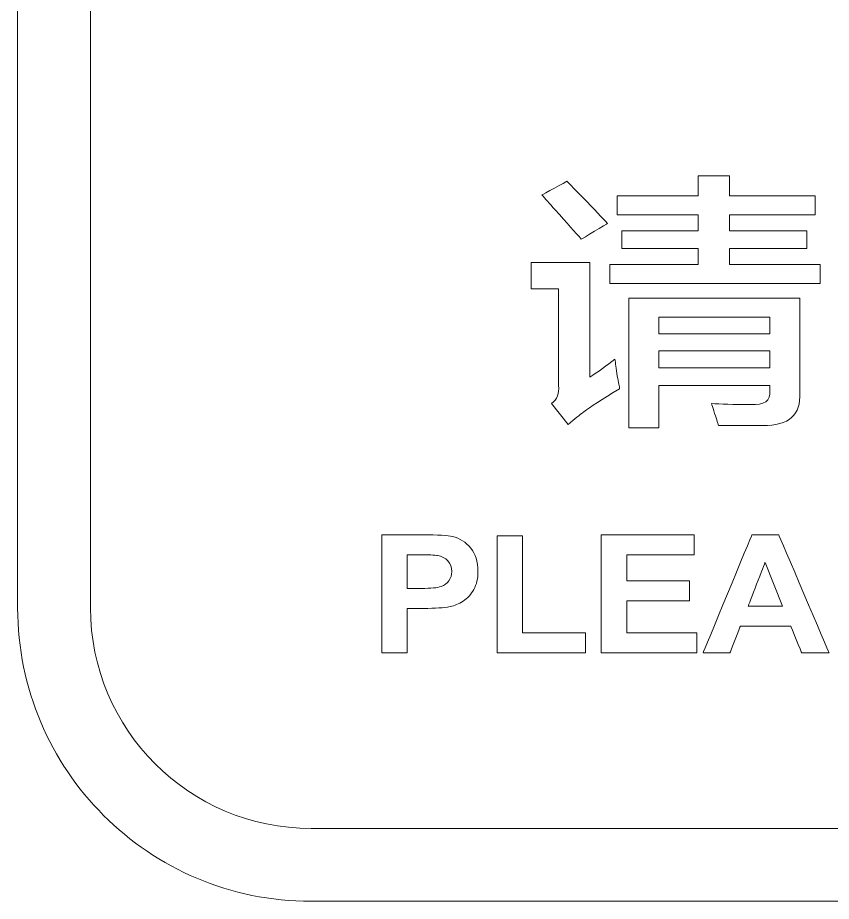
# Model space of a CAD drawing. Header units: millimetres. Extents: x 130143 to 328923, y 19139 to 134795.
# Drawn here: x 231617.2 to 231687.6, y 66463.9 to 66540.3 of the extents above; entities that cross this region are included whole.
import ezdxf

# ---------------------------------------------------------------- set-up
doc = ezdxf.new("R2010")
doc.units = ezdxf.units.MM
doc.header["$LTSCALE"] = 10
doc.layers.add('邦威智能化', color=7, linetype='Continuous', lineweight=18)

msp = doc.modelspace()

# ---------------------------------------------------------------- linework, layer by layer
at = {"layer": '邦威智能化', "color": 3}
for points, knots in [([(231642.5866, 66661.3053), (231642.5866, 66661.3053), (231789.2716, 66661.3053), (231789.2716, 66661.3053), (231789.2716, 66661.3053), (231796.279, 66661.3053), (231802.6228, 66658.4643), (231807.2146, 66653.8731), (231807.2146, 66653.8731), (231811.8058, 66649.2813), (231814.6462, 66642.9375), (231814.6462, 66635.9301), (231814.6462, 66635.9301), (231814.6462, 66635.9301), (231814.6462, 66489.2451), (231814.6462, 66489.2451), (231814.6462, 66489.2451), (231814.6462, 66482.2401), (231811.8052, 66475.8951), (231807.2134, 66471.3027), (231807.2134, 66471.3027), (231802.6222, 66466.7115), (231796.2784, 66463.8705), (231789.2716, 66463.8705), (231789.2716, 66463.8705), (231789.2716, 66463.8705), (231642.5866, 66463.8705), (231642.5866, 66463.8705), (231642.5866, 66463.8705), (231635.5798, 66463.8705), (231629.236, 66466.7115), (231624.6442, 66471.3027), (231624.6442, 66471.3027), (231620.053, 66475.8945), (231617.2114, 66482.2401), (231617.2114, 66489.2451), (231617.2114, 66489.2451), (231617.2114, 66489.2451), (231617.2114, 66635.9301), (231617.2114, 66635.9301), (231617.2114, 66635.9301), (231617.2114, 66642.9369), (231620.0524, 66649.2819), (231624.6436, 66653.8731), (231624.6436, 66653.8731), (231629.2354, 66658.4643), (231635.5792, 66661.3053), (231642.5866, 66661.3053)], [0, 0, 0, 0, 0.07692308, 0.07692308, 0.07692308, 0.07692309, 0.15384615, 0.15384615, 0.15384615, 0.15384616, 0.23076923, 0.23076923, 0.23076923, 0.23076924, 0.30769231, 0.30769231, 0.30769231, 0.30769232, 0.38461538, 0.38461538, 0.38461538, 0.38461539, 0.46153846, 0.46153846, 0.46153846, 0.46153847, 0.53846154, 0.53846154, 0.53846154, 0.53846155, 0.61538462, 0.61538462, 0.61538462, 0.61538463, 0.69230769, 0.69230769, 0.69230769, 0.6923077, 0.76923077, 0.76923077, 0.76923077, 0.76923078, 0.84615385, 0.84615385, 0.84615385, 0.84615386, 1, 1, 1, 1]), ([(231789.2716, 66655.0053), (231789.2716, 66655.0053), (231642.5866, 66655.0053), (231642.5866, 66655.0053), (231642.5866, 66655.0053), (231637.3186, 66655.0053), (231632.5492, 66652.8699), (231629.098, 66649.4187), (231629.098, 66649.4187), (231625.6468, 66645.9681), (231623.5114, 66641.1987), (231623.5114, 66635.9301), (231623.5114, 66635.9301), (231623.5114, 66635.9301), (231623.5114, 66489.2451), (231623.5114, 66489.2451), (231623.5114, 66489.2451), (231623.5114, 66483.9783), (231625.6474, 66479.2083), (231629.0986, 66475.7571), (231629.0986, 66475.7571), (231632.5498, 66472.3059), (231637.3192, 66470.1705), (231642.5866, 66470.1705), (231642.5866, 66470.1705), (231642.5866, 66470.1705), (231789.2716, 66470.1705), (231789.2716, 66470.1705), (231789.2716, 66470.1705), (231794.539, 66470.1705), (231799.3084, 66472.3059), (231802.759, 66475.7571), (231802.759, 66475.7571), (231806.2108, 66479.2089), (231808.3462, 66483.9783), (231808.3462, 66489.2451), (231808.3462, 66489.2451), (231808.3462, 66489.2451), (231808.3462, 66635.9301), (231808.3462, 66635.9301), (231808.3462, 66635.9301), (231808.3462, 66641.1981), (231806.2114, 66645.9675), (231802.7602, 66649.4187), (231802.7602, 66649.4187), (231799.309, 66652.8699), (231794.5396, 66655.0053), (231789.2716, 66655.0053)], [0, 0, 0, 0, 0.07692308, 0.07692308, 0.07692308, 0.07692309, 0.15384615, 0.15384615, 0.15384615, 0.15384616, 0.23076923, 0.23076923, 0.23076923, 0.23076924, 0.30769231, 0.30769231, 0.30769231, 0.30769232, 0.38461538, 0.38461538, 0.38461538, 0.38461539, 0.46153846, 0.46153846, 0.46153846, 0.46153847, 0.53846154, 0.53846154, 0.53846154, 0.53846155, 0.61538462, 0.61538462, 0.61538462, 0.61538463, 0.69230769, 0.69230769, 0.69230769, 0.6923077, 0.76923077, 0.76923077, 0.76923077, 0.76923078, 0.84615385, 0.84615385, 0.84615385, 0.84615386, 1, 1, 1, 1]), ([(231669.0622, 66523.2135), (231669.0622, 66523.2135), (231669.0622, 66524.8527), (231669.0622, 66524.8527), (231669.0622, 66524.8527), (231669.0622, 66524.8527), (231676.0822, 66524.8527), (231676.0822, 66524.8527), (231676.0822, 66524.8527), (231676.0822, 66524.8527), (231676.0822, 66526.5819), (231676.0822, 66526.5819), (231676.0822, 66526.5819), (231676.0822, 66526.5819), (231678.7702, 66526.5819), (231678.7702, 66526.5819), (231678.7702, 66526.5819), (231678.7702, 66526.5819), (231678.7702, 66524.8527), (231678.7702, 66524.8527), (231678.7702, 66524.8527), (231678.7702, 66524.8527), (231686.2048, 66524.8527), (231686.2048, 66524.8527), (231686.2048, 66524.8527), (231686.2048, 66524.8527), (231686.2048, 66523.2135), (231686.2048, 66523.2135), (231686.2048, 66523.2135), (231686.2048, 66523.2135), (231678.7702, 66523.2135), (231678.7702, 66523.2135), (231678.7702, 66523.2135), (231678.7702, 66523.2135), (231678.7702, 66521.8455), (231678.7702, 66521.8455), (231678.7702, 66521.8455), (231678.7702, 66521.8455), (231685.4824, 66521.8455), (231685.4824, 66521.8455), (231685.4824, 66521.8455), (231685.4824, 66521.8455), (231685.4824, 66520.2993), (231685.4824, 66520.2993), (231685.4824, 66520.2993), (231685.4824, 66520.2993), (231678.7702, 66520.2993), (231678.7702, 66520.2993), (231678.7702, 66520.2993), (231678.7702, 66520.2993), (231678.7702, 66518.9313), (231678.7702, 66518.9313), (231678.7702, 66518.9313), (231678.7702, 66518.9313), (231686.6194, 66518.9313), (231686.6194, 66518.9313), (231686.6194, 66518.9313), (231686.6194, 66518.9313), (231686.6194, 66517.2915), (231686.6194, 66517.2915), (231686.6194, 66517.2915), (231686.6194, 66517.2915), (231668.44, 66517.2915), (231668.44, 66517.2915), (231668.44, 66517.2915), (231668.44, 66517.2915), (231668.44, 66518.9313), (231668.44, 66518.9313), (231668.44, 66518.9313), (231668.44, 66518.9313), (231676.0822, 66518.9313), (231676.0822, 66518.9313), (231676.0822, 66518.9313), (231676.0822, 66518.9313), (231676.0822, 66520.2993), (231676.0822, 66520.2993), (231676.0822, 66520.2993), (231676.0822, 66520.2993), (231669.472, 66520.2993), (231669.472, 66520.2993), (231669.472, 66520.2993), (231669.472, 66520.2993), (231669.472, 66521.8455), (231669.472, 66521.8455), (231669.472, 66521.8455), (231669.472, 66521.8455), (231676.0822, 66521.8455), (231676.0822, 66521.8455), (231676.0822, 66521.8455), (231676.0822, 66521.8455), (231676.0822, 66523.2135), (231676.0822, 66523.2135), (231676.0822, 66523.2135), (231676.0822, 66523.2135), (231669.0622, 66523.2135), (231669.0622, 66523.2135)], [0, 0, 0, 0, 0.04, 0.04, 0.04, 0.04000001, 0.08, 0.08, 0.08, 0.08000001, 0.12, 0.12, 0.12, 0.12000001, 0.16, 0.16, 0.16, 0.16000001, 0.2, 0.2, 0.2, 0.20000001, 0.24, 0.24, 0.24, 0.24000001, 0.28, 0.28, 0.28, 0.28000001, 0.32, 0.32, 0.32, 0.32000001, 0.36, 0.36, 0.36, 0.36000001, 0.4, 0.4, 0.4, 0.40000001, 0.44, 0.44, 0.44, 0.44000001, 0.48, 0.48, 0.48, 0.48000001, 0.52, 0.52, 0.52, 0.52000001, 0.56, 0.56, 0.56, 0.56000001, 0.6, 0.6, 0.6, 0.60000001, 0.64, 0.64, 0.64, 0.64000001, 0.68, 0.68, 0.68, 0.68000001, 0.72, 0.72, 0.72, 0.72000001, 0.76, 0.76, 0.76, 0.76000001, 0.8, 0.8, 0.8, 0.80000001, 0.84, 0.84, 0.84, 0.84000001, 0.88, 0.88, 0.88, 0.88000001, 0.92, 0.92, 0.92, 0.92000001, 1, 1, 1, 1]), ([(231665.959, 66521.1153), (231665.479, 66521.6631), (231664.7212, 66522.5097), (231663.6892, 66523.6641), (231663.6892, 66523.6641), (231663.205, 66524.2119), (231662.83, 66524.6355), (231662.5522, 66524.9385), (231662.5522, 66524.9385), (231662.5522, 66524.9385), (231664.7212, 66526.1235), (231664.7212, 66526.1235), (231664.7212, 66526.1235), (231664.999, 66525.8205), (231665.4436, 66525.3657), (231666.0652, 66524.7597), (231666.0652, 66524.7597), (231667.096, 66523.6641), (231667.819, 66522.9063), (231668.233, 66522.4827), (231668.233, 66522.4827), (231668.233, 66522.4827), (231665.959, 66521.1153), (231665.959, 66521.1153)], [0, 0, 0, 0, 0.14285714, 0.14285714, 0.14285714, 0.14285715, 0.28571429, 0.28571429, 0.28571429, 0.2857143, 0.42857143, 0.42857143, 0.42857143, 0.42857144, 0.57142857, 0.57142857, 0.57142857, 0.57142858, 0.71428571, 0.71428571, 0.71428571, 0.71428572, 1, 1, 1, 1]), ([(231664.8268, 66505.0869), (231664.8268, 66505.0869), (231663.3814, 66506.9055), (231663.3814, 66506.9055), (231663.3814, 66506.9055), (231663.8614, 66507.2709), (231664.0684, 66507.7875), (231663.9982, 66508.4559), (231663.9982, 66508.4559), (231663.9982, 66508.4559), (231663.9982, 66516.8331), (231663.9982, 66516.8331), (231663.9982, 66516.8331), (231663.9982, 66516.8331), (231661.6228, 66516.8331), (231661.6228, 66516.8331), (231661.6228, 66516.8331), (231661.6228, 66516.8331), (231661.6228, 66519.1101), (231661.6228, 66519.1101), (231661.6228, 66519.1101), (231661.6228, 66519.1101), (231666.6862, 66519.1101), (231666.6862, 66519.1101), (231666.6862, 66519.1101), (231666.6862, 66519.1101), (231666.6862, 66509.1825), (231666.6862, 66509.1825), (231666.6862, 66509.1825), (231667.4446, 66509.6679), (231668.167, 66510.1851), (231668.8546, 66510.7329), (231668.8546, 66510.7329), (231668.9254, 66510.4299), (231668.9914, 66509.9439), (231669.0622, 66509.2755), (231669.0622, 66509.2755), (231669.1984, 66508.7277), (231669.2692, 66508.3623), (231669.2692, 66508.1799), (231669.2692, 66508.1799), (231667.753, 66507.2709), (231666.7216, 66506.6025), (231666.1708, 66506.1789), (231666.1708, 66506.1789), (231665.8228, 66505.9341), (231665.3776, 66505.5729), (231664.8268, 66505.0869)], [0, 0, 0, 0, 0.07692308, 0.07692308, 0.07692308, 0.07692309, 0.15384615, 0.15384615, 0.15384615, 0.15384616, 0.23076923, 0.23076923, 0.23076923, 0.23076924, 0.30769231, 0.30769231, 0.30769231, 0.30769232, 0.38461538, 0.38461538, 0.38461538, 0.38461539, 0.46153846, 0.46153846, 0.46153846, 0.46153847, 0.53846154, 0.53846154, 0.53846154, 0.53846155, 0.61538462, 0.61538462, 0.61538462, 0.61538463, 0.69230769, 0.69230769, 0.69230769, 0.6923077, 0.76923077, 0.76923077, 0.76923077, 0.76923078, 0.84615385, 0.84615385, 0.84615385, 0.84615386, 1, 1, 1, 1]), ([(231670.0804, 66504.8109), (231670.0804, 66504.8109), (231670.0804, 66516.0171), (231670.0804, 66516.0171), (231670.0804, 66516.0171), (231670.0804, 66516.0171), (231684.8518, 66516.0171), (231684.8518, 66516.0171), (231684.8518, 66516.0171), (231684.8518, 66516.0171), (231684.8518, 66507.8187), (231684.8518, 66507.8187), (231684.8518, 66507.8187), (231684.9886, 66505.9341), (231683.9224, 66504.9939), (231681.6484, 66504.9939), (231681.6484, 66504.9939), (231680.5462, 66504.9939), (231679.2724, 66504.9939), (231677.827, 66504.9939), (231677.827, 66504.9939), (231677.761, 66505.2387), (231677.62, 66505.6623), (231677.4136, 66506.2683), (231677.4136, 66506.2683), (231677.3464, 66506.5713), (231677.2768, 66506.7849), (231677.2108, 66506.9055), (231677.2108, 66506.9055), (231677.9638, 66506.8473), (231679.1008, 66506.8161), (231680.617, 66506.8161), (231680.617, 66506.8161), (231681.7888, 66506.7537), (231682.3402, 66507.1503), (231682.2694, 66508.0011), (231682.2694, 66508.0011), (231682.2694, 66508.0011), (231682.2694, 66508.4559), (231682.2694, 66508.4559), (231682.2694, 66508.4559), (231682.2694, 66508.4559), (231672.6622, 66508.4559), (231672.6622, 66508.4559), (231672.6622, 66508.4559), (231672.6622, 66508.4559), (231672.6622, 66504.8109), (231672.6622, 66504.8109), (231672.6622, 66504.8109), (231672.6622, 66504.8109), (231670.0804, 66504.8109), (231670.0804, 66504.8109)], [0, 0, 0, 0, 0.07142857, 0.07142857, 0.07142857, 0.07142858, 0.14285714, 0.14285714, 0.14285714, 0.14285715, 0.21428571, 0.21428571, 0.21428571, 0.21428572, 0.28571429, 0.28571429, 0.28571429, 0.2857143, 0.35714286, 0.35714286, 0.35714286, 0.35714287, 0.42857143, 0.42857143, 0.42857143, 0.42857144, 0.5, 0.5, 0.5, 0.50000001, 0.57142857, 0.57142857, 0.57142857, 0.57142858, 0.64285714, 0.64285714, 0.64285714, 0.64285715, 0.71428571, 0.71428571, 0.71428571, 0.71428572, 0.78571429, 0.78571429, 0.78571429, 0.7857143, 0.85714286, 0.85714286, 0.85714286, 0.85714287, 1, 1, 1, 1]), ([(231672.6622, 66514.3773), (231672.6622, 66514.3773), (231672.6622, 66512.9319), (231672.6622, 66512.9319), (231672.6622, 66512.9319), (231672.6622, 66512.9319), (231682.2694, 66512.9319), (231682.2694, 66512.9319), (231682.2694, 66512.9319), (231682.2694, 66512.9319), (231682.2694, 66514.3773), (231682.2694, 66514.3773), (231682.2694, 66514.3773), (231682.2694, 66514.3773), (231672.6622, 66514.3773), (231672.6622, 66514.3773)], [0, 0, 0, 0, 0.2, 0.2, 0.2, 0.20000001, 0.4, 0.4, 0.4, 0.40000001, 0.6, 0.6, 0.6, 0.60000001, 1, 1, 1, 1]), ([(231672.6622, 66511.4751), (231672.6622, 66511.4751), (231672.6622, 66510.0021), (231672.6622, 66510.0021), (231672.6622, 66510.0021), (231672.6622, 66510.0021), (231682.2694, 66510.0021), (231682.2694, 66510.0021), (231682.2694, 66510.0021), (231682.2694, 66510.0021), (231682.2694, 66511.4751), (231682.2694, 66511.4751), (231682.2694, 66511.4751), (231682.2694, 66511.4751), (231672.6622, 66511.4751), (231672.6622, 66511.4751)], [0, 0, 0, 0, 0.2, 0.2, 0.2, 0.20000001, 0.4, 0.4, 0.4, 0.40000001, 0.6, 0.6, 0.6, 0.60000001, 1, 1, 1, 1]), ([(231648.7072, 66485.3463), (231648.7072, 66485.3463), (231648.7072, 66495.5589), (231648.7072, 66495.5589), (231648.7072, 66495.5589), (231648.7072, 66495.5589), (231652.2274, 66495.5589), (231652.2274, 66495.5589), (231652.2274, 66495.5589), (231653.5606, 66495.5589), (231654.4288, 66495.5091), (231654.8338, 66495.4065), (231654.8338, 66495.4065), (231655.4566, 66495.2523), (231655.9774, 66494.9193), (231656.398, 66494.4057), (231656.398, 66494.4057), (231656.818, 66493.8921), (231657.0274, 66493.2291), (231657.0274, 66492.4161), (231657.0274, 66492.4161), (231657.0274, 66491.7885), (231656.9062, 66491.2629), (231656.6662, 66490.8351), (231656.6662, 66490.8351), (231656.4226, 66490.4073), (231656.1172, 66490.0719), (231655.7452, 66489.8271), (231655.7452, 66489.8271), (231655.3726, 66489.5847), (231654.9934, 66489.4233), (231654.6088, 66489.3447), (231654.6088, 66489.3447), (231654.085, 66489.2475), (231653.3284, 66489.1971), (231652.3366, 66489.1971), (231652.3366, 66489.1971), (231652.3366, 66489.1971), (231650.9092, 66489.1971), (231650.9092, 66489.1971), (231650.9092, 66489.1971), (231650.9092, 66489.1971), (231650.9092, 66485.3463), (231650.9092, 66485.3463), (231650.9092, 66485.3463), (231650.9092, 66485.3463), (231648.7072, 66485.3463), (231648.7072, 66485.3463)], [0, 0, 0, 0, 0.07692308, 0.07692308, 0.07692308, 0.07692309, 0.15384615, 0.15384615, 0.15384615, 0.15384616, 0.23076923, 0.23076923, 0.23076923, 0.23076924, 0.30769231, 0.30769231, 0.30769231, 0.30769232, 0.38461538, 0.38461538, 0.38461538, 0.38461539, 0.46153846, 0.46153846, 0.46153846, 0.46153847, 0.53846154, 0.53846154, 0.53846154, 0.53846155, 0.61538462, 0.61538462, 0.61538462, 0.61538463, 0.69230769, 0.69230769, 0.69230769, 0.6923077, 0.76923077, 0.76923077, 0.76923077, 0.76923078, 0.84615385, 0.84615385, 0.84615385, 0.84615386, 1, 1, 1, 1]), ([(231658.684, 66485.3463), (231658.684, 66485.3463), (231658.684, 66495.4731), (231658.684, 66495.4731), (231658.684, 66495.4731), (231658.684, 66495.4731), (231660.886, 66495.4731), (231660.886, 66495.4731), (231660.886, 66495.4731), (231660.886, 66495.4731), (231660.886, 66487.0719), (231660.886, 66487.0719), (231660.886, 66487.0719), (231660.886, 66487.0719), (231666.337, 66487.0719), (231666.337, 66487.0719), (231666.337, 66487.0719), (231666.337, 66487.0719), (231666.337, 66485.3463), (231666.337, 66485.3463), (231666.337, 66485.3463), (231666.337, 66485.3463), (231658.684, 66485.3463), (231658.684, 66485.3463)], [0, 0, 0, 0, 0.14285714, 0.14285714, 0.14285714, 0.14285715, 0.28571429, 0.28571429, 0.28571429, 0.2857143, 0.42857143, 0.42857143, 0.42857143, 0.42857144, 0.57142857, 0.57142857, 0.57142857, 0.57142858, 0.71428571, 0.71428571, 0.71428571, 0.71428572, 1, 1, 1, 1]), ([(231667.6876, 66485.3463), (231667.6876, 66485.3463), (231667.6876, 66495.5589), (231667.6876, 66495.5589), (231667.6876, 66495.5589), (231667.6876, 66495.5589), (231675.7354, 66495.5589), (231675.7354, 66495.5589), (231675.7354, 66495.5589), (231675.7354, 66495.5589), (231675.7354, 66493.8327), (231675.7354, 66493.8327), (231675.7354, 66493.8327), (231675.7354, 66493.8327), (231669.8896, 66493.8327), (231669.8896, 66493.8327), (231669.8896, 66493.8327), (231669.8896, 66493.8327), (231669.8896, 66491.5653), (231669.8896, 66491.5653), (231669.8896, 66491.5653), (231669.8896, 66491.5653), (231675.3256, 66491.5653), (231675.3256, 66491.5653), (231675.3256, 66491.5653), (231675.3256, 66491.5653), (231675.3256, 66489.8391), (231675.3256, 66489.8391), (231675.3256, 66489.8391), (231675.3256, 66489.8391), (231669.8896, 66489.8391), (231669.8896, 66489.8391), (231669.8896, 66489.8391), (231669.8896, 66489.8391), (231669.8896, 66487.0719), (231669.8896, 66487.0719), (231669.8896, 66487.0719), (231669.8896, 66487.0719), (231675.9472, 66487.0719), (231675.9472, 66487.0719), (231675.9472, 66487.0719), (231675.9472, 66487.0719), (231675.9472, 66485.3463), (231675.9472, 66485.3463), (231675.9472, 66485.3463), (231675.9472, 66485.3463), (231667.6876, 66485.3463), (231667.6876, 66485.3463)], [0, 0, 0, 0, 0.07692308, 0.07692308, 0.07692308, 0.07692309, 0.15384615, 0.15384615, 0.15384615, 0.15384616, 0.23076923, 0.23076923, 0.23076923, 0.23076924, 0.30769231, 0.30769231, 0.30769231, 0.30769232, 0.38461538, 0.38461538, 0.38461538, 0.38461539, 0.46153846, 0.46153846, 0.46153846, 0.46153847, 0.53846154, 0.53846154, 0.53846154, 0.53846155, 0.61538462, 0.61538462, 0.61538462, 0.61538463, 0.69230769, 0.69230769, 0.69230769, 0.6923077, 0.76923077, 0.76923077, 0.76923077, 0.76923078, 0.84615385, 0.84615385, 0.84615385, 0.84615386, 1, 1, 1, 1]), ([(231687.397, 66485.3463), (231687.397, 66485.3463), (231685.0264, 66485.3463), (231685.0264, 66485.3463), (231685.0264, 66485.3463), (231685.0264, 66485.3463), (231684.0874, 66487.6713), (231684.0874, 66487.6713), (231684.0874, 66487.6713), (231684.0874, 66487.6713), (231679.7272, 66487.6713), (231679.7272, 66487.6713), (231679.7272, 66487.6713), (231679.7272, 66487.6713), (231678.8236, 66485.3463), (231678.8236, 66485.3463), (231678.8236, 66485.3463), (231678.8236, 66485.3463), (231676.4956, 66485.3463), (231676.4956, 66485.3463), (231676.4956, 66485.3463), (231676.4956, 66485.3463), (231680.7172, 66495.5589), (231680.7172, 66495.5589), (231680.7172, 66495.5589), (231680.7172, 66495.5589), (231683.0422, 66495.5589), (231683.0422, 66495.5589), (231683.0422, 66495.5589), (231683.0422, 66495.5589), (231687.397, 66485.3463), (231687.397, 66485.3463)], [0, 0, 0, 0, 0.11111111, 0.11111111, 0.11111111, 0.11111112, 0.22222222, 0.22222222, 0.22222222, 0.22222223, 0.33333333, 0.33333333, 0.33333333, 0.33333334, 0.44444444, 0.44444444, 0.44444444, 0.44444445, 0.55555556, 0.55555556, 0.55555556, 0.55555557, 0.66666667, 0.66666667, 0.66666667, 0.66666668, 0.77777778, 0.77777778, 0.77777778, 0.77777779, 1, 1, 1, 1]), ([(231650.9092, 66493.8327), (231650.9092, 66493.8327), (231650.9092, 66490.9233), (231650.9092, 66490.9233), (231650.9092, 66490.9233), (231650.9092, 66490.9233), (231652.1056, 66490.9233), (231652.1056, 66490.9233), (231652.1056, 66490.9233), (231652.969, 66490.9233), (231653.5438, 66490.9779), (231653.8342, 66491.0847), (231653.8342, 66491.0847), (231654.1252, 66491.1921), (231654.3532, 66491.3583), (231654.5176, 66491.5887), (231654.5176, 66491.5887), (231654.6826, 66491.8173), (231654.7654, 66492.0807), (231654.7654, 66492.3849), (231654.7654, 66492.3849), (231654.7654, 66492.7587), (231654.649, 66493.0653), (231654.4192, 66493.3077), (231654.4192, 66493.3077), (231654.1864, 66493.5501), (231653.8948, 66493.7019), (231653.5384, 66493.7637), (231653.5384, 66493.7637), (231653.278, 66493.8093), (231652.7542, 66493.8327), (231651.964, 66493.8327), (231651.964, 66493.8327), (231651.964, 66493.8327), (231650.9092, 66493.8327), (231650.9092, 66493.8327)], [0, 0, 0, 0, 0.1, 0.1, 0.1, 0.10000001, 0.2, 0.2, 0.2, 0.20000001, 0.3, 0.3, 0.3, 0.30000001, 0.4, 0.4, 0.4, 0.40000001, 0.5, 0.5, 0.5, 0.50000001, 0.6, 0.6, 0.6, 0.60000001, 0.7, 0.7, 0.7, 0.70000001, 0.8, 0.8, 0.8, 0.80000001, 1, 1, 1, 1]), ([(231683.374, 66489.3969), (231683.374, 66489.3969), (231681.8626, 66493.1769), (231681.8626, 66493.1769), (231681.8626, 66493.1769), (231681.8626, 66493.1769), (231680.395, 66489.3969), (231680.395, 66489.3969), (231680.395, 66489.3969), (231680.395, 66489.3969), (231683.374, 66489.3969), (231683.374, 66489.3969)], [0, 0, 0, 0, 0.25, 0.25, 0.25, 0.25000001, 0.5, 0.5, 0.5, 0.50000001, 1, 1, 1, 1])]:
    msp.add_open_spline(points, degree=3, knots=knots, dxfattribs=at)

doc.saveas('drawing.dxf')
